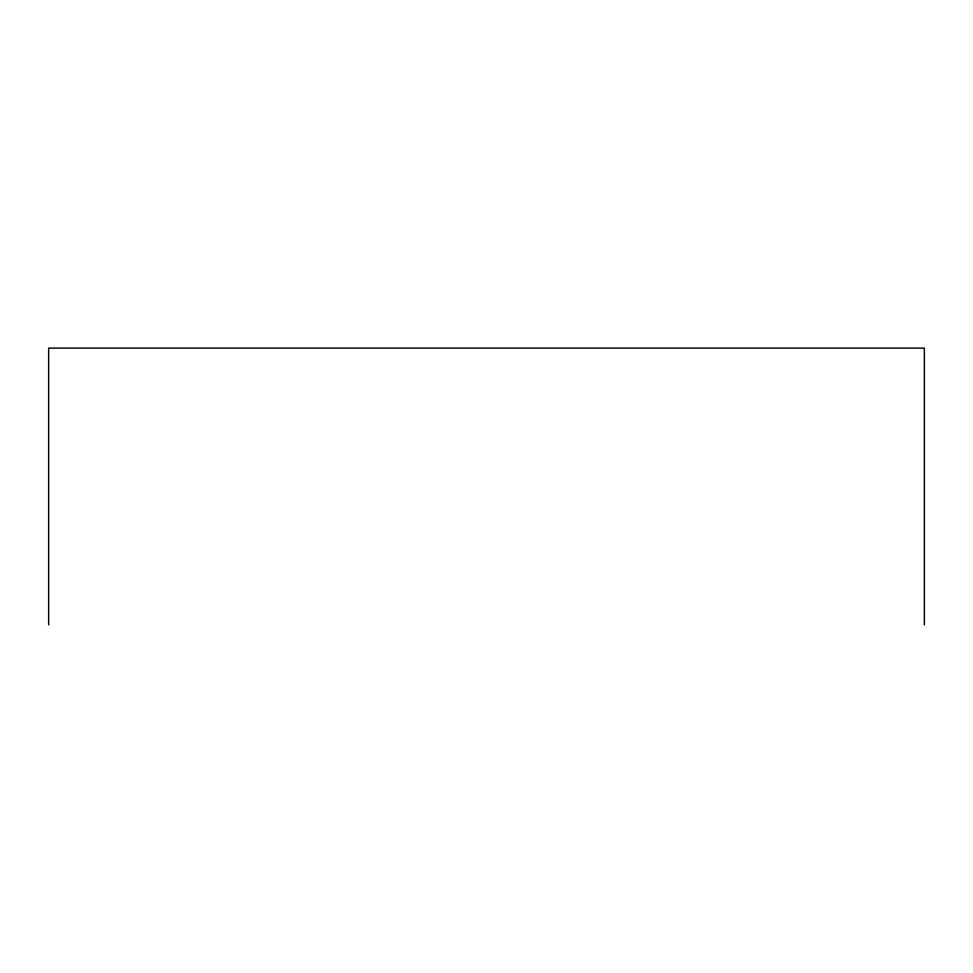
<?xml version="1.0" encoding="UTF-8"?>
<svg xmlns="http://www.w3.org/2000/svg" width="973" height="973" viewBox="0 0 973 973"><rect width="100%" height="100%" fill="white"/><g stroke="black" fill="none" stroke-linecap="round" stroke-linejoin="round"><path stroke-width="1.46" d="M924.35 624.885L924.35 348.115L48.65 348.115L48.65 624.885"/></g></svg>
